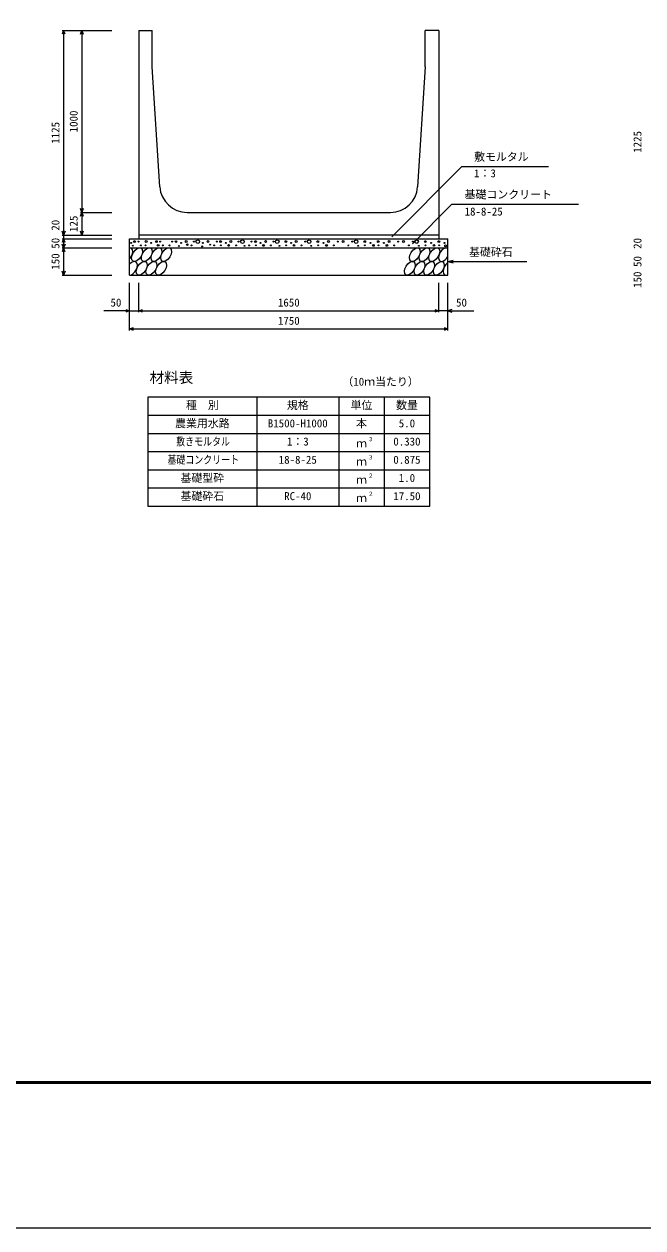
# Model space of a CAD drawing. Units: millimetres, scale not verified. Extents: x -33600 to 33600, y -11880 to 11880.
# Drawn here: x 10013 to 13416, y -11880 to -5263 of the extents above; entities that cross this region are included whole.
import ezdxf
from ezdxf.enums import TextEntityAlignment as Align

# ---------------------------------------------------------------- set-up
doc = ezdxf.new("R2010")
doc.units = ezdxf.units.MM
doc.header["$LTSCALE"] = 40
for name, color, linetype, lineweight in [('0-0_DIM', 7, 'Continuous', 25), ('0-1_Defpoints', 5, 'Continuous', 25), ('0-2_HATCH', 6, 'Continuous', 25), ('0-3_HYO', 3, 'Continuous', 25), ('0-4_HYO2', 4, 'Continuous', 25), ('0-5_OUTLINE', 3, 'Continuous', 25), ('0-6_TXT', 7, 'Continuous', 25), ('0-7_WAKU', 3, 'Continuous', 25)]:
    doc.layers.add(name, color=color, linetype=linetype, lineweight=lineweight)
doc.styles.add('ＭＳ ゴシック', font='')
doc.styles.get('ＭＳ ゴシック').set_extended_font_data('MS Gothic')

msp = doc.modelspace()

# ---------------------------------------------------------------- linework, layer by layer
at = {"layer": '0-0_DIM'}
for p, q in [((10223.16, -5297.9), (10495.66, -5297.9)), ((10230.66, -5297.9), (10230.66, -6422.9)), ((10330.66, -5297.9), (10330.66, -6297.9)), ((12420.4, -6046.35), (12034.42, -6432.34)), ((12420.4, -6046.35), (12895.71, -6046.35)), ((12365.14, -6253.61), (12148.33, -6470.42)), ((12365.14, -6253.61), (13062.01, -6253.61)), ((10323.16, -6297.9), (10495.66, -6297.9)), ((10330.66, -6297.9), (10330.66, -6422.9)), ((10223.16, -6422.9), (10495.66, -6422.9)), ((10223.16, -6442.9), (10495.66, -6442.9)), ((10223.16, -6492.9), (10495.66, -6492.9)), ((10230.66, -6492.9), (10230.66, -6642.9)), ((12343.16, -6567.9), (12372.13, -6560.14)), ((12343.16, -6567.9), (12776.47, -6567.9)), ((12343.16, -6567.9), (12372.13, -6575.67)), ((10223.16, -6642.9), (10495.66, -6642.9)), ((10593.16, -6946.33), (10593.16, -6684.96)), ((10643.16, -6846.33), (10643.16, -6684.96)), ((12293.16, -6846.33), (12293.16, -6684.96)), ((12343.16, -6946.33), (12343.16, -6684.96)), ((10593.16, -6838.83), (10451.36, -6838.83)), ((10593.16, -6838.83), (10643.16, -6838.83)), ((10643.16, -6838.83), (12293.16, -6838.83)), ((12343.16, -6838.83), (12293.16, -6838.83)), ((12343.16, -6838.83), (12484.95, -6838.83)), ((10593.16, -6938.83), (12343.16, -6938.83))]:
    msp.add_line(p, q, dxfattribs=at)
for points in [[(10238.35, -5319.05), (10230.66, -5297.9), (10222.96, -5319.05)], [(10322.96, -5319.05), (10330.66, -5297.9), (10338.35, -5319.05)], [(10338.35, -6276.76), (10330.66, -6297.9), (10322.96, -6276.76)], [(10322.96, -6319.05), (10330.66, -6297.9), (10338.35, -6319.05)], [(10238.35, -6401.76), (10230.66, -6422.9), (10222.96, -6401.76)], [(10338.35, -6401.76), (10330.66, -6422.9), (10322.96, -6401.76)], [(10238.35, -6464.05), (10230.66, -6442.9), (10222.96, -6464.05)], [(10238.35, -6471.76), (10230.66, -6492.9), (10222.96, -6471.76)], [(10230.66, -6422.9), (10230.66, -6442.9), (10230.66, -6492.9)], [(10238.35, -6514.05), (10230.66, -6492.9), (10222.96, -6514.05)], [(10238.35, -6621.76), (10230.66, -6642.9), (10222.96, -6621.76)], [(10572.01, -6831.14), (10593.16, -6838.83), (10572.01, -6846.53)], [(10664.3, -6846.53), (10643.16, -6838.83), (10664.3, -6831.14)], [(12272.01, -6831.14), (12293.16, -6838.83), (12272.01, -6846.53)], [(12364.3, -6831.14), (12343.16, -6838.83), (12364.3, -6846.53)], [(10614.3, -6946.53), (10593.16, -6938.83), (10614.3, -6931.14)], [(12322.01, -6931.14), (12343.16, -6938.83), (12322.01, -6946.53)]]:
    msp.add_lwpolyline(points, dxfattribs=at)
at = {"layer": '0-1_Defpoints'}
msp.add_lwpolyline([(0, -11880), (33600, -11880), (33600, 11880), (0, 11880)], close=True, dxfattribs=at)
at = {"layer": '0-2_HATCH'}
for centre, radius in [((10601.82, -6465.68), 2.5), ((10611.8, -6480.95), 2.5), ((10620.32, -6458.67), 5), ((10641.35, -6458.67), 2.5), ((10655.37, -6479.69), 2.5), ((10680.31, -6479.01), 2.5), ((10684.24, -6457.8), 5), ((10712.28, -6465.68), 2.5), ((10740.32, -6458.67), 5), ((10750.4, -6479.01), 5), ((10761.35, -6458.67), 2.5), ((10775.37, -6479.69), 2.5), ((10813.18, -6479.69), 2.5), ((10827.2, -6458.67), 2.5), ((10848.23, -6458.67), 5), ((10863.35, -6482.72), 2.5), ((10876.27, -6465.68), 2.5), ((10904.31, -6457.8), 5), ((10910.73, -6475.52), 5), ((10933.18, -6479.69), 2.5), ((10947.2, -6458.67), 2.5), ((10968.23, -6458.67), 10), ((10991.71, -6484.96), 2.5), ((10996.27, -6465.68), 2.5), ((11024.31, -6457.8), 5), ((11035.65, -6475.37), 2.5), ((11058.41, -6479.69), 2.5), ((11072.43, -6458.67), 2.5), ((11093.46, -6458.67), 5), ((11094.76, -6479.02), 2.5), ((11121.49, -6465.68), 2.5), ((11137.82, -6479.26), 5), ((11149.53, -6457.8), 5), ((11178.41, -6479.69), 2.5), ((11192.43, -6458.67), 2.5), ((11213.46, -6458.67), 10), ((11225.42, -6481.76), 2.5), ((11250.1, -6479.69), 2.5), ((11264.12, -6458.67), 2.5), ((11285.15, -6458.67), 5), ((11286.45, -6479.02), 2.5), ((11313.18, -6465.68), 2.5), ((11329.51, -6479.26), 5), ((11341.22, -6457.8), 5), ((11370.1, -6479.69), 2.5), ((11384.12, -6458.67), 2.5), ((11405.15, -6458.67), 10), ((11417.1, -6481.76), 2.5), ((11452.75, -6458.67), 5), ((11454.06, -6479.02), 2.5), ((11480.79, -6465.68), 2.5), ((11497.11, -6479.26), 5), ((11508.83, -6457.8), 5), ((11537.7, -6479.69), 2.5), ((11559.21, -6458.67), 2.5), ((11580.24, -6458.67), 10), ((11592.2, -6481.76), 2.5), ((11627.85, -6458.67), 5), ((11629.15, -6479.02), 2.5), ((11659.13, -6465.68), 2.5), ((11675.45, -6479.26), 5), ((11687.16, -6457.8), 5), ((11716.04, -6479.69), 2.5), ((11737.55, -6458.67), 2.5), ((11766.96, -6457.8), 5), ((11795.84, -6479.69), 2.5), ((11817.35, -6458.67), 2.5), ((11838.38, -6458.67), 10), ((11850.34, -6481.76), 2.5), ((11885.98, -6458.67), 5), ((11887.29, -6479.02), 2.5), ((11917.26, -6465.68), 2.5), ((11933.59, -6479.26), 5), ((11960.36, -6458.67), 5), ((11961.67, -6479.02), 2.5), ((11991.64, -6465.68), 2.5), ((12007.97, -6479.26), 5), ((12019.68, -6457.8), 5), ((12048.55, -6479.69), 2.5), ((12070.06, -6458.67), 2.5), ((12099.48, -6457.8), 5), ((12128.35, -6479.69), 2.5), ((12150.52, -6458.67), 2.5), ((12171.55, -6458.67), 10), ((12183.51, -6481.76), 2.5), ((12219.16, -6458.67), 5), ((12220.46, -6479.02), 2.5), ((12250.44, -6465.68), 2.5), ((12266.76, -6479.26), 5), ((12293.54, -6458.67), 5), ((12294.84, -6479.02), 2.5), ((12324.81, -6465.68), 2.5), ((12330.64, -6482.07), 5)]:
    msp.add_circle(centre, radius, dxfattribs=at)
for centre, start_param, end_param in [((10581.19, -6530.4), 4.3711174, 6.6890199), ((12321.34, -6530.4), 6.2831853, 11.0601374), ((10606.51, -6605.4), 3.4964223, 7.563715), ((12346.66, -6605.4), 0.9351899, 3.8417621)]:
    msp.add_ellipse(centre, major_axis=(21.82, 35.31), ratio=0.5792, start_param=start_param, end_param=end_param, dxfattribs=at)
for centre in [(10634.4, -6530.4), (10687.61, -6530.4), (10740.83, -6530.4), (10794.04, -6530.4), (12161.7, -6530.4), (12214.91, -6530.4), (12268.12, -6530.4), (10659.72, -6605.4), (10712.94, -6605.4), (10766.15, -6605.4), (12133.81, -6605.4), (12187.02, -6605.4), (12240.23, -6605.4), (12293.45, -6605.4)]:
    msp.add_ellipse(centre, major_axis=(21.82, 35.31), ratio=0.5792, dxfattribs=at)
at = {"layer": '0-3_HYO'}
for p, q in [((11293.16, -7312.78), (11293.16, -7912.78)), ((11743.16, -7312.78), (11743.16, -7912.78)), ((11993.16, -7312.78), (11993.16, -7912.78)), ((10693.16, -7412.78), (12243.16, -7412.78))]:
    msp.add_line(p, q, dxfattribs=at)
msp.add_lwpolyline([(10693.16, -7912.78), (12243.16, -7912.78), (12243.16, -7312.78), (10693.16, -7312.78)], close=True, dxfattribs=at)
at = {"layer": '0-4_HYO2'}
for p, q in [((10693.16, -7512.78), (12243.16, -7512.78)), ((10693.16, -7612.78), (12243.16, -7612.78)), ((10693.16, -7712.78), (12243.16, -7712.78)), ((10693.16, -7812.78), (12243.16, -7812.78))]:
    msp.add_line(p, q, dxfattribs=at)
at = {"layer": '0-5_OUTLINE'}
for p, q in [((10643.16, -5297.9), (10718.16, -5297.9)), ((10643.16, -5297.9), (10643.16, -6442.9)), ((10718.16, -5497.9), (10718.16, -5297.9)), ((12293.16, -5297.9), (12218.16, -5297.9)), ((12218.16, -5497.9), (12218.16, -5297.9)), ((12293.16, -5297.9), (12293.16, -6442.9)), ((10759.37, -6157.26), (10718.16, -5497.9)), ((12218.16, -5497.9), (12176.95, -6157.26)), ((10909.07, -6297.9), (12027.24, -6297.9)), ((10593.16, -6442.9), (12343.16, -6442.9)), ((10593.16, -6642.9), (10593.16, -6442.9)), ((12293.16, -6422.9), (10643.16, -6422.9)), ((12343.16, -6642.9), (12343.16, -6442.9)), ((10593.16, -6492.9), (12343.16, -6492.9)), ((10593.16, -6642.9), (12343.16, -6642.9))]:
    msp.add_line(p, q, dxfattribs=at)
for centre, start, end in [((10909.07, -6147.9), 183.57633, 270), ((12027.24, -6147.9), 270, 356.42367)]:
    msp.add_arc(centre, 150, start, end, dxfattribs=at)
at = {"layer": '0-7_WAKU', "lineweight": 50}
msp.add_lwpolyline([(800, -11080), (32800, -11080), (32800, 11080), (800, 11080)], close=True, dxfattribs=at)

# ---------------------------------------------------------------- texts
at = {"layer": '0-0_DIM', "style": 'ＭＳ ゴシック'}
for s, p in [('1000', (10320.66, -5857.9)), ('1125', (10220.66, -5920.4)), ('1225', (13420.66, -5970.4)), ('20', (10220.66, -6398.59)), ('125', (10320.66, -6405.4)), ('50', (10220.66, -6497.9)), ('20', (13420.66, -6498.59)), ('150', (10220.66, -6612.9)), ('50', (13420.66, -6597.9)), ('150', (13420.66, -6712.9))]:
    msp.add_text(s, height=43.99, rotation=90, dxfattribs=at).set_placement(p, align=Align.BOTTOM_LEFT)
for s, p in [('敷モルタル', (12487.14, -6027.62)), ('1：3', (12487.14, -6118.31)), ('基礎コンクリート', (12435.14, -6234.88)), ('18-8-25', (12435.14, -6328.69)), ('基礎砕石', (12459.48, -6550.73)), ('50', (10488.16, -6828.83)), ('1650', (11408.69, -6828.83)), ('50', (12388.16, -6828.83)), ('1750', (11408.69, -6928.83))]:
    msp.add_text(s, height=43.99, dxfattribs=at).set_placement(p, align=Align.BOTTOM_LEFT)
at = {"layer": '0-6_TXT', "style": 'ＭＳ ゴシック'}
for s, height, p in [('材料表', 58.65, (10703.16, -7252.78)), ('（10ｍ当たり）', 43.99, (11763.15, -7263.78)), ('種\u3000別', 43.99, (10903.16, -7392.78)), ('規格', 43.99, (11458.16, -7392.78)), ('単位', 43.99, (11808.16, -7392.78)), ('数量', 43.99, (12058.16, -7392.78)), ('農業用水路', 43.99, (10843.16, -7492.78)), ('B1500-H1000', 43.99, (11353.16, -7492.78)), ('本', 43.99, (11838.16, -7492.78)), ('5.0', 43.99, (12073.16, -7492.78)), ('1：3', 43.99, (11458.16, -7592.78)), ('３', 21.99, (11903.7, -7562.41)), ('0.330', 43.99, (12043.16, -7592.78)), ('ｍ', 43.99, (11838.16, -7602.78)), ('18-8-25', 43.99, (11413.16, -7692.78)), ('ｍ', 43.99, (11838.16, -7702.78)), ('３', 21.99, (11903.7, -7662.41)), ('0.875', 43.99, (12043.16, -7692.78)), ('基礎型砕', 43.99, (10873.16, -7792.78)), ('２', 21.99, (11903.7, -7762.41)), ('1.0', 43.99, (12073.16, -7792.78)), ('ｍ', 43.99, (11838.16, -7802.78)), ('基礎砕石', 43.99, (10873.16, -7892.78)), ('RC-40', 43.99, (11443.16, -7892.78)), ('ｍ', 43.99, (11838.16, -7902.78)), ('２', 21.99, (11903.7, -7862.41)), ('17.50', 43.99, (12043.16, -7892.78))]:
    msp.add_text(s, height=height, dxfattribs=at).set_placement(p, align=Align.BOTTOM_LEFT)
at = {"layer": '0-6_TXT', "style": 'ＭＳ ゴシック', "width": 0.8}
for s, p in [('敷きモルタル', (10849.16, -7592.78)), ('基礎コンクリート', (10801.16, -7692.78))]:
    msp.add_text(s, height=43.99, dxfattribs=at).set_placement(p, align=Align.BOTTOM_LEFT)

doc.saveas('drawing.dxf')
